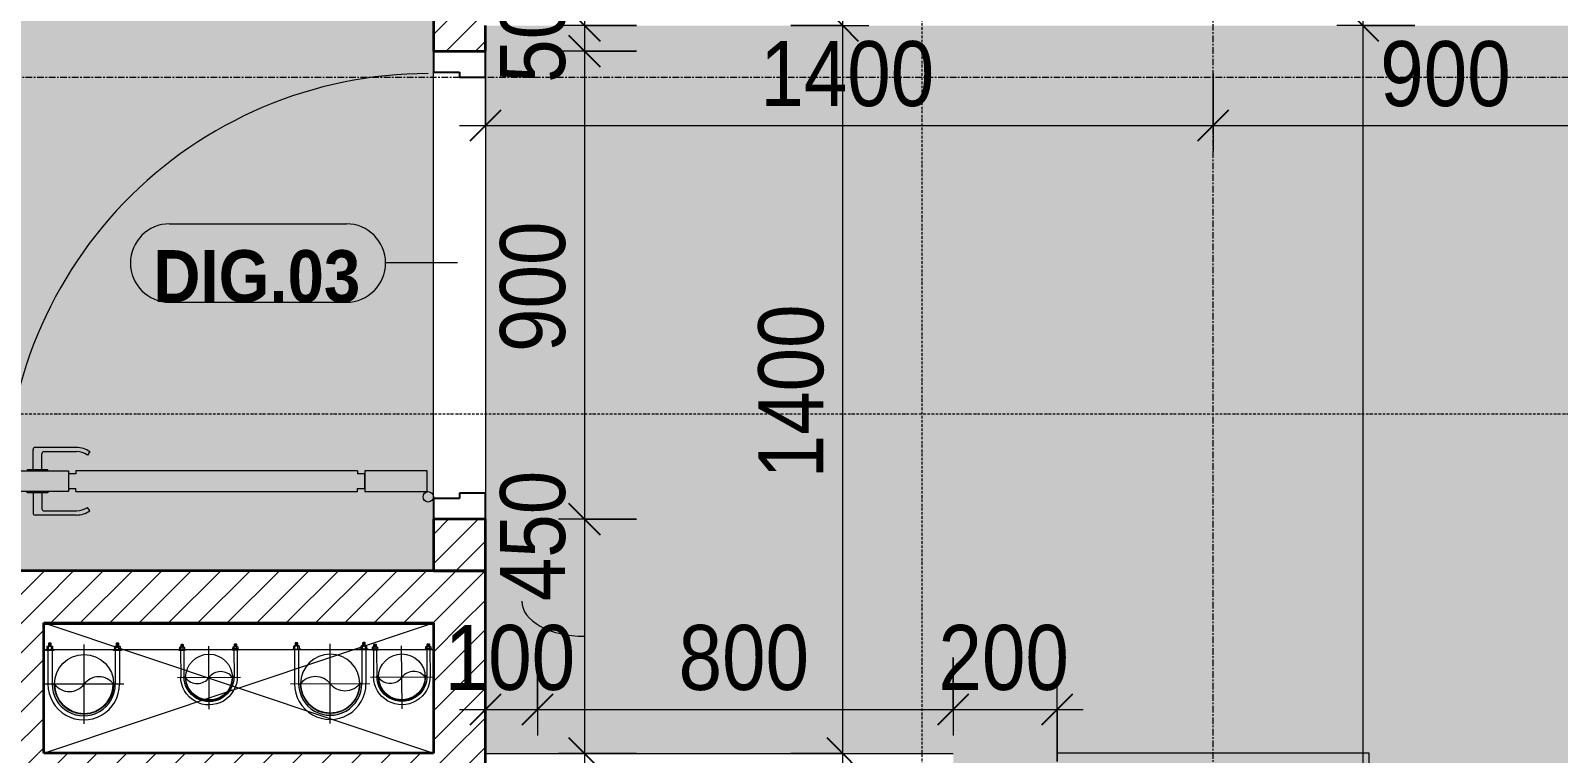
# Model space of a CAD drawing. Header units: millimetres. Extents: x 41758 to 237109, y 3795 to 78637.
# Drawn here: x 46577 to 49517, y 37937 to 39327 of the extents above; entities that cross this region are included whole.
import ezdxf

# ---------------------------------------------------------------- set-up
doc = ezdxf.new("R2010")
doc.units = ezdxf.units.MM
for name, pattern in [('Dash Dot 3_16_', [7.9375, 4.7625, -1.5875, 0, -1.5875]), ('Grid Line', [22.225, 12.7, -3.175, 3.175, -3.175]), ('IMPORT-CENTER _2_', [40.64, 25.4, -5.08, 5.08, -5.08])]:
    doc.linetypes.add(name, pattern=pattern)
for name, color, linetype, lineweight in [('0-1', 7, 'Continuous', 5), ('0-3', 7, 'Continuous', 18), ('A-ANNO-DIMS', 211, 'Continuous', 9), ('A-ANNO-DIMS-50', 211, 'Continuous', 9), ('A-DETL-GENF-1', 7, 'Continuous', 18), ('A-DETL-GENF-4', 9, 'Continuous', 18), ('A-DETL-THIN', 151, 'Continuous', 18), ('A-DOOR', 31, 'Continuous', 18), ('A-DOOR-1', 7, 'Continuous', 18), ('A-DOOR-3', 10, 'Continuous', 25), ('A-DOOR-IDEN', 31, 'Continuous', 9), ('A-FLOR-2', 7, 'Continuous', 18), ('A-WALL-2', 250, 'Continuous', 35), ('A-WALL-3', 7, 'Continuous', 18), ('A-WALL-6', 113, 'Continuous', 35), ('A-WALL-PATT-1', 9, 'Continuous', 18), ('A-WALL-PATT-2', 111, 'Continuous', 18), ('G-ANNO-SYMB-1', 111, 'Dash Dot 3_16_', 18), ('G-IMPT', 8, 'Continuous', 18), ('G-IMPT-3', 8, 'IMPORT-CENTER _2_', 18), ('I-FURN', 30, 'Continuous', 18), ('I-FURN-1', 253, 'Continuous', 18), ('M-EQPM', 50, 'Continuous', 18), ('S-GRID-1', 1, 'Grid Line', 9)]:
    doc.layers.add(name, color=color, linetype=linetype, lineweight=lineweight)
doc.styles.add('Arial_B_1', font='arialbd.ttf', dxfattribs={"width": 0.9, "height": 100})
doc.styles.add('UTM Avo', font='', dxfattribs={"width": 0.9, "height": 125})
doc.styles.get('UTM Avo').set_extended_font_data('UTM Avo')
doc.dimstyles.new('1_Dim_chi_tiet_2_5', dxfattribs={"dimscale": 304.8, "dimtxt": 124.912619, "dimasz": 0.19685, "dimexe": 0.164042, "dimexo": 0.0625, "dimgap": 0.016404, "dimtad": 1, "dimdec": 0, "dimrnd": 5, "dimzin": 0, "dimdsep": 46, "dimtxsty": 'UTM Avo', "dimblk1": 'OBLIQUE', "dimblk2": 'OBLIQUE', "dimsah": 1, "dimcen": 0.09, "dimdle": 0.164042, "dimazin": 0, "dimtfac": 1, "dimtdec": 4, "dimtix": 1, "dimtmove": 0, "dimatfit": 3, "dimfxl": 0.328084, "dimfxlon": 1, "dimtvp": 1, "dimtolj": 1, "dimtzin": 0, "dimarcsym": 2})
doc.dimstyles.new('1_Dim_chi_tiet_2_5_1', dxfattribs={"dimscale": 304.8, "dimtxt": 124.912619, "dimasz": 0.19685, "dimexe": 0.164042, "dimexo": 0.0625, "dimgap": 0.016404, "dimtad": 1, "dimdec": 0, "dimrnd": 5, "dimzin": 0, "dimdsep": 46, "dimtxsty": 'UTM Avo', "dimblk1": 'OBLIQUE', "dimblk2": 'OBLIQUE', "dimsah": 1, "dimcen": 0.09, "dimdle": 0.164042, "dimazin": 0, "dimtfac": 1, "dimtdec": 4, "dimtix": 1, "dimtmove": 1, "dimatfit": 3, "dimfxl": 0.328084, "dimfxlon": 1, "dimtvp": 1, "dimtolj": 1, "dimtzin": 0, "dimarcsym": 2})
pattern_1 = [(45, (0, 0), (-28.284271, 28.284271), [])]

# ---------------------------------------------------------------- blocks, each defined once
blk = doc.blocks.new('DOOR_CW_01 CANH MO-PANEL KINH - DIW_01-900x2200-CỬA GỖ VÂN LAMINATE-553393-TKCS_CĂN HỘ LOẠI 6 - MẶT BẰNG')
at = {"layer": 'A-DETL-GENF-1'}
for p, q in [((-397, 872), (-357, 872)), ((-397, 752), (-397, 872)), ((-357, 872), (-357, 752)), ((-399, 831.8), (-397, 831.8)), ((-399, 792.2), (-399, 831.8)), ((-397, 792.2), (-397, 831.8)), ((-357, 792.2), (-357, 831.8)), ((-355, 831.8), (-357, 831.8)), ((-355, 792.2), (-355, 831.8)), ((-442, 737), (-442, 816.5)), ((-399, 820.5), (-438, 820.5)), ((-434, 799.5), (-434, 737)), ((-399, 803.5), (-430, 803.5)), ((-355, 820.5), (-316, 820.5)), ((-355, 803.5), (-324, 803.5)), ((-320, 799.5), (-320, 737)), ((-312, 737), (-312, 816.5)), ((-397, 792.2), (-399, 792.2)), ((-357, 792.2), (-355, 792.2)), ((-357, 752), (-397, 752)), ((-397, 738), (-391, 738)), ((-397, 738), (-397, 196)), ((-363, 752), (-391, 752)), ((-391, 752), (-391, 738)), ((-363, 738), (-363, 752)), ((-357, 738), (-363, 738)), ((-357, 196), (-357, 738)), ((-433.9, 711.2), (-427.3, 715.8)), ((-320.1, 711.2), (-326.7, 715.8)), ((-397, 196), (-391, 196)), ((-357, 182), (-397, 182)), ((-397, 182), (-397, 62)), ((-391, 196), (-391, 182)), ((-391, 182), (-363, 182)), ((-357, 196), (-363, 196)), ((-363, 182), (-363, 196)), ((-357, 62), (-357, 182)), ((-397, 62), (-357, 62))]:
    blk.add_line(p, q, dxfattribs=at)
blk.add_circle((-407, 60), 10, dxfattribs=at)
for centre, radius, start, end in [((-407, 60), 814, 360, 92), ((-438, 816.5), 4, 90, 180), ((-430, 799.5), 4, 90, 180), ((-324, 799.5), 4, 360, 90), ((-316, 816.5), 4, 0, 90), ((-397, 737), 45, 180, 215), ((-397, 737), 37, 180, 215), ((-357, 737), 37, 325, 0), ((-357, 737), 45, 325, 0)]:
    blk.add_arc(centre, radius, start, end, dxfattribs=at)
at = {"layer": 'A-DOOR-1'}
blk.add_line((-407, 50), (-382, 50), dxfattribs=at)
at = {"layer": 'A-DOOR-3'}
for p, q in [((-410, 50), (-450, 50)), ((-450, 50), (-450, -50)), ((-410, 0), (-410, 50)), ((450, 50), (410, 50)), ((410, 50), (410, 0)), ((450, -50), (450, 50)), ((-400, 0), (-410, 0)), ((-400, -50), (-400, 0)), ((410, 0), (400, 0)), ((400, 0), (400, -50)), ((-450, -50), (-400, -50)), ((400, -50), (450, -50))]:
    blk.add_line(p, q, dxfattribs=at)
blk = doc.blocks.new('HE BEP B_ - HE BEP B_-437036-TKCS_CĂN HỘ LOẠI 6 - MẶT BẰNG')
at = {"layer": 'I-FURN'}
for p, q in [((599.3, -89.3), (1380.9, -89.3)), ((569.3, -491.3), (569.3, -119.3)), ((656.9, -126.5), (689.4, -126.5)), ((656.9, -130.4), (656.9, -126.5)), ((689.4, -130.4), (656.9, -130.4)), ((689.4, -126.5), (689.4, -130.4)), ((1290.8, -126.5), (1290.8, -130.4)), ((1323.3, -126.5), (1290.8, -126.5)), ((1290.8, -130.4), (1323.3, -130.4)), ((1323.3, -130.4), (1323.3, -126.5)), ((1410.9, -491.3), (1410.9, -119.3)), ((677.1, -192.1), (672.7, -196.4)), ((672.7, -196.4), (701.8, -225.6)), ((706.2, -221.2), (677.1, -192.1)), ((894.6, -194.8), (865.5, -223.9)), ((869.9, -228.3), (899, -199.2)), ((899, -199.2), (894.6, -194.8)), ((1081.2, -199.2), (1085.6, -194.8)), ((1110.3, -228.3), (1081.2, -199.2)), ((1085.6, -194.8), (1114.7, -223.9)), ((1274, -221.2), (1303.2, -192.1)), ((1307.6, -196.4), (1278.4, -225.6)), ((1303.2, -192.1), (1307.6, -196.4)), ((701.8, -225.6), (706.2, -221.2)), ((865.5, -223.9), (869.9, -228.3)), ((1114.7, -223.9), (1110.3, -228.3)), ((1278.4, -225.6), (1274, -221.2)), ((675.4, -414), (704.6, -384.9)), ((709, -389.3), (679.8, -418.4)), ((704.6, -384.9), (709, -389.3)), ((868.3, -392), (872.7, -387.6)), ((897.4, -421.2), (868.3, -392)), ((872.7, -387.6), (901.8, -416.8)), ((1107.6, -387.6), (1078.5, -416.8)), ((1082.9, -421.2), (1112, -392)), ((1112, -392), (1107.6, -387.6)), ((1275.7, -384.9), (1271.3, -389.3)), ((1271.3, -389.3), (1300.4, -418.4)), ((1304.8, -414), (1275.7, -384.9)), ((679.8, -418.4), (675.4, -414)), ((901.8, -416.8), (897.4, -421.2)), ((1078.5, -416.8), (1082.9, -421.2)), ((1300.4, -418.4), (1304.8, -414)), ((599.3, -521.3), (1380.9, -521.3))]:
    blk.add_line(p, q, dxfattribs=at)
for centre, radius in [((787.2, -306.6), 142.6), ((787.2, -306.6), 131.3), ((1193, -306.6), 142.6), ((1193, -306.6), 131.3), ((787.2, -306.6), 87.2), ((1193, -306.6), 87.2), ((787.2, -306.6), 43.6), ((1193, -306.6), 43.6), ((787.2, -306.6), 30.9), ((1193, -306.6), 30.9)]:
    blk.add_circle(centre, radius, dxfattribs=at)
for centre, radius, start, end in [((599.3, -119.3), 30, 90, 180), ((681.9, -126.4), 24.7, 145.204, 163.9419), ((673.1, -128.4), 11.6, 9.7177, 170.2823), ((676.6, -122.6), 18.1, 120.7976, 145.204), ((673.2, -116.9), 11.5, 90, 120.7976), ((673.2, -116.9), 11.5, 59.2024, 90), ((669.8, -122.6), 18.1, 34.796, 59.2024), ((664.4, -126.4), 24.7, 16.0581, 34.796), ((1315.8, -126.4), 24.7, 145.204, 163.9419), ((1310.5, -122.6), 18.1, 120.7976, 145.204), ((1307.2, -128.4), 11.6, 9.7177, 170.2823), ((1307.1, -116.9), 11.5, 90, 120.7976), ((1307.1, -116.9), 11.5, 59.2024, 90), ((1303.7, -122.6), 18.1, 34.796, 59.2024), ((1298.3, -126.4), 24.7, 16.0581, 34.796), ((1380.9, -119.3), 30, 360, 90), ((690.4, -128.8), 33.5, 163.9419, 180), ((690.4, -128.8), 33.5, 180, 196.0581), ((681.9, -131.3), 24.7, 196.0581, 214.796), ((673.1, -128.4), 11.6, 189.9102, 350.0898), ((676.6, -135), 18.1, 214.796, 239.2024), ((669.8, -135), 18.1, 300.7976, 325.204), ((664.4, -131.3), 24.7, 325.204, 343.9419), ((655.9, -128.8), 33.5, 0, 16.0581), ((655.9, -128.8), 33.5, 343.9419, 0), ((1324.3, -128.8), 33.5, 163.9419, 180), ((1324.3, -128.8), 33.5, 180, 196.0581), ((1315.8, -131.3), 24.7, 196.0581, 214.796), ((1310.5, -135), 18.1, 214.796, 239.2024), ((1307.2, -128.4), 11.6, 189.9102, 350.0898), ((1303.7, -135), 18.1, 300.7976, 325.204), ((1298.3, -131.3), 24.7, 325.204, 343.9419), ((1289.8, -128.8), 33.5, 0, 16.0581), ((1289.8, -128.8), 33.5, 343.9419, 0), ((673.2, -140.7), 11.5, 239.2024, 270), ((673.2, -140.7), 11.5, 270, 300.7976), ((1307.1, -140.7), 11.5, 239.2024, 270), ((1307.1, -140.7), 11.5, 270, 300.7976), ((599.3, -491.3), 30, 180, 270), ((1380.9, -491.3), 30, 270, 360)]:
    blk.add_arc(centre, radius, start, end, dxfattribs=at)
at = {"layer": 'I-FURN-1'}
for p, q in [((0, 1600), (-600, 1600)), ((0, 1600), (-600, 1600)), ((0, 0), (0, 1600)), ((0, 0), (0, 1600)), ((-495.6, 337.9), (-495.6, 1182.5)), ((-478.1, 1200), (-121.9, 1200)), ((-104.4, 1182.5), (-104.4, 337.9)), ((-184.4, 1173.3), (-371.1, 1173.3)), ((-424.5, 1120), (-424.5, 934.5)), ((-131.1, 934.5), (-131.1, 1120)), ((-444.4, 1042.1), (-323.5, 1093.7)), ((-323.5, 1093.7), (-314.6, 1078.3)), ((-314.6, 1078.3), (-419.7, 999.4)), ((-453.5, 1016.6), (-446.4, 1004.2)), ((-371.1, 881.2), (-184.4, 881.2)), ((-183.5, 827.2), (-388, 827.2)), ((-382.2, 347.1), (-382.2, 827.2)), ((-354.2, 347.1), (-354.2, 827.2)), ((-326.2, 347.1), (-326.2, 827.2)), ((-298.2, 347.1), (-298.2, 827.2)), ((-270.2, 347.1), (-270.2, 827.2)), ((-242.2, 347.1), (-242.2, 827.2)), ((-214.2, 347.1), (-214.2, 827.2)), ((-186.2, 347.1), (-186.2, 827.2)), ((-410.2, 351.9), (-410.2, 822.3)), ((-158.2, 353.5), (-158.2, 820.8)), ((-441.3, 773.8), (-441.3, 400.4)), ((-130.2, 400.4), (-130.2, 773.8)), ((-388, 347.1), (-183.5, 347.1)), ((-121.9, 320.4), (-478.1, 320.4)), ((2000, 0), (0, 0)), ((0, 0), (2000, 0)), ((2000, -600), (2000, 0)), ((2000, 0), (2000, -600))]:
    blk.add_line(p, q, dxfattribs=at)
for centre, radius in [((-451.1, 1068.2), 17.8), ((-317.8, 1028.4), 22.2), ((-451.1, 961.5), 17.8)]:
    blk.add_circle(centre, radius, dxfattribs=at)
for centre, radius, start, end in [((-478.1, 1182.5), 17.5, 90, 180), ((-121.9, 1182.5), 17.5, 0, 90), ((-371.1, 1120), 53.3, 90, 180), ((-184.4, 1120), 53.3, 360, 90), ((-438.1, 1025.5), 17.8, 110.5379, 209.9521), ((-431, 1013.1), 17.8, 209.9521, 309.4618), ((-371.1, 934.5), 53.3, 180, 270), ((-184.4, 934.5), 53.3, 270, 360), ((-388, 773.8), 53.3, 90, 180), ((-183.5, 773.8), 53.3, 360, 90), ((-388, 400.4), 53.3, 180, 270), ((-183.5, 400.4), 53.3, 270, 360), ((-478.1, 337.9), 17.5, 180, 270), ((-121.9, 337.9), 17.5, 270, 0)]:
    blk.add_arc(centre, radius, start, end, dxfattribs=at)
blk = doc.blocks.new('NCV_TKTC_TANG 2_rvt-1-TKCS_CĂN HỘ LOẠI 6 - MẶT BẰNG')
at = {"layer": 'A-WALL-PATT-1'}
h = blk.add_hatch(dxfattribs=at)
h.set_pattern_fill('FP_1', color=256, style=0, pattern_type=2)
h.set_pattern_definition(pattern_1)
h.paths.add_polyline_path([(47352.6, 38287.8), (47452.6, 38287.8), (47452.6, 38387.4), (47352.6, 38387.4)])
h.paths.add_polyline_path([(47352.6, 39287.4), (47452.6, 39287.4), (47452.4, 40036.9), (47352.6, 40036.9)])
h.paths.add_polyline_path([(47452.6, 40236.9), (47452.4, 43336.9), (47352.6, 43336.9), (47352.6, 40236.9), (47452.4, 40236.9)])
at = {"layer": 'A-FLOR-2'}
for p, q in [((47352.6, 38427.4), (47352.6, 39247.4)), ((47452.6, 39237.4), (47452.6, 38437.4))]:
    blk.add_line(p, q, dxfattribs=at)
at = {"layer": 'A-WALL-2'}
for p, q in [((47352.6, 40036.9), (47352.6, 39287.4)), ((47452.6, 39287.4), (47452.6, 39336.9)), ((47352.6, 39287.4), (47452.6, 39287.4)), ((47452.6, 38387.4), (47352.6, 38387.4)), ((47352.6, 38387.4), (47352.6, 38287.8)), ((47452.6, 38287.8), (47452.6, 38387.4)), ((47352.6, 38287.8), (47452.6, 38287.8))]:
    blk.add_line(p, q, dxfattribs=at)
at = {"layer": 'A-WALL-3'}
for p, q in [((47352.6, 38427.4), (47352.6, 39247.4)), ((47452.6, 39237.4), (47452.6, 38437.4))]:
    blk.add_line(p, q, dxfattribs=at)
at = {"layer": 'A-DOOR', "rotation": 89.99999999999991}
blk.add_blockref('DOOR_CW_01 CANH MO-PANEL KINH - DIW_01-900x2200-CỬA GỖ VÂN LAMINATE-553393-TKCS_CĂN HỘ LOẠI 6 - MẶT BẰNG', (47402.6, 38837.4), dxfattribs=at)
at = {"layer": 'I-FURN'}
blk.add_blockref('HE BEP B_ - HE BEP B_-437036-TKCS_CĂN HỘ LOẠI 6 - MẶT BẰNG', (49152.6, 36337.4), dxfattribs=at)
blk = doc.blocks.new('TKTC_XREF_251221_MB TANG 2-7 - TKTC_XREF_260130_MB TANG 2-5_dwg_$cc-4746802-TKCS_CĂN HỘ LOẠI 6 - MẶT BẰNG')
at = {"layer": 'G-IMPT-3'}
for p, q in [((0, -0.673), (0, 0.673)), ((-0.673, 0), (0.673, 0))]:
    blk.add_line(p, q, dxfattribs=at)
at = {"layer": 'M-EQPM'}
blk.add_circle((0, 0), 0.5, dxfattribs=at)
for centre, radius, start, end in [((0, 0), 0.5, 90, 270), ((0.188, 0.25), 0.313, 126.8699, 233.1301), ((-0.188, -0.25), 0.313, 306.8699, 53.1301)]:
    blk.add_arc(centre, radius, start, end, dxfattribs=at)
blk = doc.blocks.new('TKTC_XREF_251221_MB TANG 2-7 - TKTC_XREF_260130_MB TANG 2-5_dwg_CUM U_DN100-4746799-TKCS_CĂN HỘ LOẠI 6 - MẶT BẰNG')
at = {"layer": 'G-IMPT'}
blk.add_hatch(color=256, dxfattribs=at).paths.add_polyline_path([(61, 0), (58.9, -15.8), (52.8, -30.5), (43.1, -43.1), (30.5, -52.8), (15.8, -58.9), (0, -61), (0, -57), (15.8, -54.6), (30.5, -47.9), (40.3, -40.3), (49.4, -28.5), (55.3, -13.2), (57, 0), (54.6, 15.8), (47.9, 30.5), (40.3, 40.3), (28.5, 49.4), (14.8, 55.1), (0, 57), (0, 61), (15.8, 58.9), (30.5, 52.8), (43.1, 43.1), (53.6, 28.5), (59.1, 14.8), (61, 0)])
for p, q in [((-79.1, 66.6), (-79.1, 63.4)), ((-76.6, 66.6), (-76.6, 63.4)), ((-74.6, 66.6), (-74.6, 63.4)), ((-72.7, 69.3), (-72.7, 60.7)), ((-66.9, 67.9), (-71.7, 67.9)), ((-66.9, 62.1), (-71.7, 62.1)), ((-65, 69), (0, 69)), ((-79.1, -63.4), (-79.1, -66.6)), ((-76.6, -63.4), (-76.6, -66.6)), ((-74.6, -63.4), (-74.6, -66.6)), ((-72.7, -60.7), (-72.7, -69.3)), ((-66.9, -62.1), (-71.7, -62.1)), ((-66.9, -67.9), (-71.7, -67.9)), ((-65, -69), (0, -69))]:
    blk.add_line(p, q, dxfattribs=at)
at = {"layer": 'G-IMPT', "flags": 128}
for points in [[(-72.7, 67.6), (-78.1, 67.6), (-78.1, 62.4), (-72.7, 62.4)], [(-71.7, 59.2), (-66.9, 59.2), (-66.9, 70.8), (-71.7, 70.8)], [(-66.9, 70.8), (-66.9, 72.7), (-65, 72.7), (-65, 57.3), (-66.9, 57.3), (-66.9, 59.2)], [(-65, 61), (0, 61), (0, 57)], [(-72.7, -62.4), (-78.1, -62.4), (-78.1, -67.6), (-72.7, -67.6)], [(-71.7, -70.8), (-66.9, -70.8), (-66.9, -59.2), (-71.7, -59.2)], [(-66.9, -59.2), (-66.9, -57.3), (-65, -57.3), (-65, -72.7), (-66.9, -72.7), (-66.9, -70.8)], [(-65, -61), (0, -61), (0, -57)]]:
    blk.add_lwpolyline(points, dxfattribs=at)
at = {"layer": 'G-IMPT'}
for centre, radius, start, end in [((-78.1, 66.6), 0.96, 90, 180), ((-78.1, 63.4), 0.96, 180, 270), ((-71.1, 69.3), 1.56, 112.6199, 247.3801), ((-67.9, 65), 4.8, 143.1301, 216.8699), ((-71.1, 60.7), 1.56, 112.6199, 247.3801), ((0, 0), 69, 270, 90), ((0, 0), 61, 270, 90), ((0, 0), 57, 270, 90), ((-78.1, -63.4), 0.96, 90, 180), ((-78.1, -66.6), 0.96, 180, 270), ((-71.1, -60.7), 1.56, 112.6199, 247.3801), ((-67.9, -65), 4.8, 143.1301, 216.8699), ((-71.1, -69.3), 1.56, 112.6199, 247.3801)]:
    blk.add_arc(centre, radius, start, end, dxfattribs=at)
blk = doc.blocks.new('TKTC_XREF_251221_MB TANG 2-7 - TKTC_XREF_260130_MB TANG 2-5_dwg_$cc-4746807-TKCS_CĂN HỘ LOẠI 6 - MẶT BẰNG')
at = {"layer": 'G-IMPT-3'}
for p, q in [((0, -0.673), (0, 0.673)), ((-0.673, 0), (0.673, 0))]:
    blk.add_line(p, q, dxfattribs=at)
at = {"layer": 'M-EQPM'}
blk.add_circle((0, 0), 0.5, dxfattribs=at)
for centre, radius, start, end in [((0, 0), 0.5, 90, 270), ((0.188, 0.25), 0.313, 126.8699, 233.1301), ((-0.188, -0.25), 0.313, 306.8699, 53.1301)]:
    blk.add_arc(centre, radius, start, end, dxfattribs=at)
blk = doc.blocks.new('TKTC_XREF_251221_MB TANG 2-7 - TKTC_XREF_260130_MB TANG 2-5_dwg_CUM U_DN100-4746796-TKCS_CĂN HỘ LOẠI 6 - MẶT BẰNG')
at = {"layer": 'G-IMPT'}
blk.add_hatch(color=256, dxfattribs=at).paths.add_polyline_path([(61, 0), (58.9, 15.8), (52.8, 30.5), (43.1, 43.1), (30.5, 52.8), (15.8, 58.9), (0, 61), (0, 57), (15.8, 54.6), (28.5, 49.4), (40.3, 40.3), (49.4, 28.5), (55.1, 14.6), (56.9, -0.8), (54.6, -15.8), (49.4, -28.5), (40.3, -40.3), (28.5, -49.4), (14.8, -55.1), (0, -57), (0, -61), (15.8, -58.9), (30.5, -52.8), (43.1, -43.1), (53.7, -28.5), (59.1, -14.8), (61, 0)])
for p, q in [((-79.1, 66.6), (-79.1, 63.4)), ((-76.6, 66.6), (-76.6, 63.4)), ((-74.6, 66.6), (-74.6, 63.4)), ((-72.7, 69.3), (-72.7, 60.7)), ((-66.9, 67.9), (-71.7, 67.9)), ((-66.9, 62.1), (-71.7, 62.1)), ((-65, 69), (0, 69)), ((-79.1, -63.4), (-79.1, -66.6)), ((-76.6, -63.4), (-76.6, -66.6)), ((-74.6, -63.4), (-74.6, -66.6)), ((-72.7, -60.7), (-72.7, -69.3)), ((-66.9, -62.1), (-71.7, -62.1)), ((-66.9, -67.9), (-71.7, -67.9)), ((-65, -69), (0, -69))]:
    blk.add_line(p, q, dxfattribs=at)
at = {"layer": 'G-IMPT', "flags": 128}
for points in [[(-72.7, 67.6), (-78.1, 67.6), (-78.1, 62.4), (-72.7, 62.4)], [(-71.7, 59.2), (-66.9, 59.2), (-66.9, 70.8), (-71.7, 70.8)], [(-66.9, 70.8), (-66.9, 72.7), (-65, 72.7), (-65, 57.3), (-66.9, 57.3), (-66.9, 59.2)], [(-65, 61), (0, 61), (0, 57)], [(-66.9, -59.2), (-66.9, -57.3), (-65, -57.3), (-65, -72.7), (-66.9, -72.7), (-66.9, -70.8)], [(-65, -61), (0, -61), (0, -57)], [(-72.7, -62.4), (-78.1, -62.4), (-78.1, -67.6), (-72.7, -67.6)], [(-71.7, -70.8), (-66.9, -70.8), (-66.9, -59.2), (-71.7, -59.2)]]:
    blk.add_lwpolyline(points, dxfattribs=at)
at = {"layer": 'G-IMPT'}
for centre, radius, start, end in [((-78.1, 66.6), 0.96, 90, 180), ((-78.1, 63.4), 0.96, 180, 270), ((-71.1, 69.3), 1.56, 112.6199, 247.3801), ((-67.9, 65), 4.8, 143.1301, 216.8699), ((-71.1, 60.7), 1.56, 112.6199, 247.3801), ((0, 0), 69, 270, 90), ((0, 0), 61, 270, 90), ((0, 0), 57, 270, 90), ((-78.1, -63.4), 0.96, 90, 180), ((-78.1, -66.6), 0.96, 180, 270), ((-71.1, -60.7), 1.56, 112.6199, 247.3801), ((-67.9, -65), 4.8, 143.1301, 216.8699), ((-71.1, -69.3), 1.56, 112.6199, 247.3801)]:
    blk.add_arc(centre, radius, start, end, dxfattribs=at)
blk = doc.blocks.new('TKTC_XREF_251221_MB TANG 2-7 - TKTC_XREF_260130_MB TANG 2-5_dwg_$cc-4746806-TKCS_CĂN HỘ LOẠI 6 - MẶT BẰNG')
at = {"layer": 'G-IMPT-3'}
for p, q in [((0, -0.673), (0, 0.673)), ((-0.673, 0), (0.673, 0))]:
    blk.add_line(p, q, dxfattribs=at)
at = {"layer": 'M-EQPM'}
blk.add_circle((0, 0), 0.5, dxfattribs=at)
for centre, radius, start, end in [((0, 0), 0.5, 90, 270), ((0.188, 0.25), 0.313, 126.8699, 233.1301), ((-0.188, -0.25), 0.313, 306.8699, 53.1301)]:
    blk.add_arc(centre, radius, start, end, dxfattribs=at)
blk = doc.blocks.new('TKTC_XREF_251221_MB TANG 2-7 - TKTC_XREF_260130_MB TANG 2-5_dwg_$cc-4746801-TKCS_CĂN HỘ LOẠI 6 - MẶT BẰNG')
at = {"layer": 'G-IMPT-3'}
for p, q in [((0, -0.673), (0, 0.673)), ((-0.673, 0), (0.673, 0))]:
    blk.add_line(p, q, dxfattribs=at)
at = {"layer": 'M-EQPM'}
blk.add_circle((0, 0), 0.5, dxfattribs=at)
for centre, radius, start, end in [((0, 0), 0.5, 90, 270), ((0.188, 0.25), 0.313, 126.8699, 233.1301), ((-0.188, -0.25), 0.313, 306.8699, 53.1301)]:
    blk.add_arc(centre, radius, start, end, dxfattribs=at)
blk = doc.blocks.new('TKTC_XREF_251221_MB TANG 2-7 - TKTC_XREF_251221_MB TANG 2-7-2039446-TKCS_CĂN HỘ LOẠI 6 - MẶT BẰNG')
at = {"layer": 'M-EQPM'}
for p, q in [((12950.6, 20899.2), (12950.9, 20948.4)), ((12950.9, 20948.4), (13700, 20948.4)), ((13700, 20899.2), (12950.6, 20899.2))]:
    blk.add_line(p, q, dxfattribs=at)
for name, p, xscale, yscale, zscale, rotation in [('TKTC_XREF_251221_MB TANG 2-7 - TKTC_XREF_260130_MB TANG 2-5_dwg_$cc-4746807-TKCS_CĂN HỘ LOẠI 6 - MẶT BẰNG', (13027.8, 20833.3), 113.7150000000092, 113.7150000000092, 113.7150000000092, 90.04476088158539), ('TKTC_XREF_251221_MB TANG 2-7 - TKTC_XREF_260130_MB TANG 2-5_dwg_CUM U_DN100-4746796-TKCS_CĂN HỘ LOẠI 6 - MẶT BẰNG', (13027, 20833.3), 0.9975000000000005, 0.9975000000000005, 0.9975000000000005, 270.0467435561337), ('TKTC_XREF_251221_MB TANG 2-7 - TKTC_XREF_260130_MB TANG 2-5_dwg_$cc-4746802-TKCS_CĂN HỘ LOẠI 6 - MẶT BẰNG', (13268.1, 20845.9), 90.00000000005132, 90.00000000005132, 90.00000000005132, 90.41977899777609), ('TKTC_XREF_251221_MB TANG 2-7 - TKTC_XREF_260130_MB TANG 2-5_dwg_CUM U_DN100-4746796-TKCS_CĂN HỘ LOẠI 6 - MẶT BẰNG', (13501.3, 20834.2), 0.9974999999999966, 0.9974999999999966, 0.9974999999999966, 270.0467435564909), ('TKTC_XREF_251221_MB TANG 2-7 - TKTC_XREF_260130_MB TANG 2-5_dwg_$cc-4746801-TKCS_CĂN HỘ LOẠI 6 - MẶT BẰNG', (13639.2, 20846.3), 90.00000000005132, 90.00000000005132, 90.00000000005132, 90.41977899777609)]:
    blk.add_blockref(name, p, dxfattribs=dict(xscale=xscale, yscale=yscale, zscale=zscale, rotation=rotation))
at = {"extrusion": (0, 0, -1)}
for name, p, xscale, yscale, zscale, rotation in [('TKTC_XREF_251221_MB TANG 2-7 - TKTC_XREF_260130_MB TANG 2-5_dwg_CUM U_DN100-4746799-TKCS_CĂN HỘ LOẠI 6 - MẶT BẰNG', (-13268.1, 20847.8), 0.7894736842105256, 0.7894736842105256, -0.7894736842105254, 269.580221000629), ('TKTC_XREF_251221_MB TANG 2-7 - TKTC_XREF_260130_MB TANG 2-5_dwg_$cc-4746806-TKCS_CĂN HỘ LOẠI 6 - MẶT BẰNG', (-13501.3, 20834.2), 113.7150000000092, 113.7150000000092, -113.7150000000092, 89.95325644590794), ('TKTC_XREF_251221_MB TANG 2-7 - TKTC_XREF_260130_MB TANG 2-5_dwg_CUM U_DN100-4746799-TKCS_CĂN HỘ LOẠI 6 - MẶT BẰNG', (-13639.2, 20848.2), 0.7894736842105256, 0.7894736842105256, -0.7894736842105254, 269.580221000629)]:
    blk.add_blockref(name, p, dxfattribs=dict(at, xscale=xscale, yscale=yscale, zscale=zscale, rotation=rotation))
blk = doc.blocks.new('DIMBLOCK26-TKCS_CĂN HỘ LOẠI 6 - MẶT BẰNG')
at = {"layer": 'A-ANNO-DIMS-50', "lineweight": 25}
for p, q in [((48140, 39336.9), (48110, 39366.9)), ((48140, 39336.9), (48170, 39306.9)), ((48140, 37936.9), (48110, 37966.9)), ((48140, 37936.9), (48170, 37906.9))]:
    blk.add_line(p, q, dxfattribs=at)
at = {"layer": 'A-ANNO-DIMS-50'}
for p, q in [((48140, 37886.9), (48140, 39386.9)), ((48040, 39336.9), (48190, 39336.9)), ((48140, 39336.9), (48040, 39336.9)), ((48040, 37936.9), (48190, 37936.9)), ((48140, 37936.9), (48040, 37936.9))]:
    blk.add_line(p, q, dxfattribs=at)
at = {"layer": 'A-ANNO-DIMS-50', "color": 0, "insert": (47977.6, 38465.8), "char_height": 125, "width": 410.824, "attachment_point": 1, "rotation": 90, "line_spacing_factor": 1.110334, "style": 'UTM Avo'}
blk.add_mtext('1400', dxfattribs=at)
blk = doc.blocks.new('_Oblique')
at = {"color": 0, "linetype": 'ByBlock', "lineweight": -2}
blk.add_line((-0.5, -0.5), (0.5, 0.5), dxfattribs=at)
blk = doc.blocks.new('DIMBLOCK34-TKCS_CĂN HỘ LOẠI 6 - MẶT BẰNG')
at = {"layer": 'A-ANNO-DIMS-50', "lineweight": 25}
for p, q in [((49140.6, 39336.9), (49110.6, 39366.9)), ((49140.6, 39336.9), (49170.6, 39306.9)), ((49140.6, 35736.9), (49110.6, 35766.9)), ((49140.6, 35736.9), (49170.6, 35706.9))]:
    blk.add_line(p, q, dxfattribs=at)
at = {"layer": 'A-ANNO-DIMS-50'}
for p, q in [((49140.6, 39386.9), (49140.6, 35686.9)), ((49240.6, 39336.9), (49090.6, 39336.9)), ((49140.6, 39336.9), (49240.6, 39336.9)), ((49240.6, 35736.9), (49090.6, 35736.9)), ((49140.6, 35736.9), (49240.6, 35736.9))]:
    blk.add_line(p, q, dxfattribs=at)
at = {"layer": 'A-ANNO-DIMS-50', "color": 0, "insert": (48978.2, 37365.8), "char_height": 125, "width": 410.824, "attachment_point": 1, "rotation": 90, "line_spacing_factor": 1.110334, "style": 'UTM Avo'}
blk.add_mtext('3600', dxfattribs=at)
blk = doc.blocks.new('DIMBLOCK48-TKCS_CĂN HỘ LOẠI 6 - MẶT BẰNG')
at = {"layer": 'A-ANNO-DIMS-50'}
for p, q in [((47452.6, 39244.5), (47452.6, 39094.5)), ((47452.6, 39144.5), (47452.6, 39244.5)), ((48852.6, 39244.5), (48852.6, 39094.5)), ((48852.6, 39144.5), (48852.6, 39244.5)), ((47402.6, 39144.5), (48852.6, 39144.5))]:
    blk.add_line(p, q, dxfattribs=at)
at = {"layer": 'A-ANNO-DIMS-50', "lineweight": 25}
for p, q in [((47452.6, 39144.5), (47482.6, 39174.5)), ((48852.6, 39144.5), (48882.6, 39174.5)), ((47452.6, 39144.5), (47422.6, 39114.5)), ((48852.6, 39144.5), (48822.6, 39114.5))]:
    blk.add_line(p, q, dxfattribs=at)
at = {"layer": 'A-ANNO-DIMS-50', "color": 0, "insert": (47981.4, 39306.9), "char_height": 125, "width": 410.824, "attachment_point": 1, "line_spacing_factor": 1.110334, "style": 'UTM Avo'}
blk.add_mtext('1400', dxfattribs=at)
blk = doc.blocks.new('DIMBLOCK49-TKCS_CĂN HỘ LOẠI 6 - MẶT BẰNG')
at = {"layer": 'A-ANNO-DIMS-50'}
for p, q in [((48852.6, 39244.5), (48852.6, 39094.5)), ((48852.6, 39144.5), (48852.6, 39244.5)), ((49752.6, 39244.5), (49752.6, 39094.5)), ((49752.6, 39144.5), (49752.6, 39244.5)), ((48852.6, 39144.5), (49752.6, 39144.5))]:
    blk.add_line(p, q, dxfattribs=at)
at = {"layer": 'A-ANNO-DIMS-50', "lineweight": 25}
for p, q in [((48852.6, 39144.5), (48882.6, 39174.5)), ((49752.6, 39144.5), (49782.6, 39174.5)), ((48852.6, 39144.5), (48822.6, 39114.5)), ((49752.6, 39144.5), (49722.6, 39114.5))]:
    blk.add_line(p, q, dxfattribs=at)
at = {"layer": 'A-ANNO-DIMS-50', "color": 0, "insert": (49174.2, 39306.9), "char_height": 125, "width": 308.118, "attachment_point": 1, "line_spacing_factor": 1.110334, "style": 'UTM Avo'}
blk.add_mtext('900', dxfattribs=at)
blk = doc.blocks.new('DIMBLOCK51-TKCS_CĂN HỘ LOẠI 6 - MẶT BẰNG')
at = {"layer": 'A-ANNO-DIMS-50', "lineweight": 25}
for p, q in [((47643.1, 39336.9), (47613.1, 39366.9)), ((47643.1, 39336.9), (47673.1, 39306.9)), ((47643.1, 39287.4), (47613.1, 39317.4)), ((47643.1, 39287.4), (47673.1, 39257.4))]:
    blk.add_line(p, q, dxfattribs=at)
at = {"layer": 'A-ANNO-DIMS-50'}
for p, q in [((47643.1, 39386.9), (47643.1, 39287.4)), ((47743.1, 39336.9), (47593.1, 39336.9)), ((47643.1, 39336.9), (47743.1, 39336.9)), ((47743.1, 39287.4), (47593.1, 39287.4)), ((47643.1, 39287.4), (47743.1, 39287.4))]:
    blk.add_line(p, q, dxfattribs=at)
at = {"layer": 'A-ANNO-DIMS-50', "color": 0, "insert": (47480.7, 39226.6), "char_height": 125, "width": 205.412, "attachment_point": 1, "rotation": 90, "line_spacing_factor": 1.110334, "style": 'UTM Avo'}
blk.add_mtext('50', dxfattribs=at)
blk = doc.blocks.new('DIMBLOCK52-TKCS_CĂN HỘ LOẠI 6 - MẶT BẰNG')
at = {"layer": 'A-ANNO-DIMS-50', "lineweight": 25}
for p, q in [((47643.1, 39287.4), (47613.1, 39317.4)), ((47643.1, 39287.4), (47673.1, 39257.4)), ((47643.1, 38387.4), (47613.1, 38417.4)), ((47643.1, 38387.4), (47673.1, 38357.4))]:
    blk.add_line(p, q, dxfattribs=at)
at = {"layer": 'A-ANNO-DIMS-50'}
for p, q in [((47743.1, 39287.4), (47593.1, 39287.4)), ((47643.1, 39287.4), (47643.1, 38387.4)), ((47643.1, 39287.4), (47743.1, 39287.4)), ((47743.1, 38387.4), (47593.1, 38387.4)), ((47643.1, 38387.4), (47743.1, 38387.4))]:
    blk.add_line(p, q, dxfattribs=at)
at = {"layer": 'A-ANNO-DIMS-50', "color": 0, "insert": (47480.7, 38709), "char_height": 125, "width": 308.118, "attachment_point": 1, "rotation": 90, "line_spacing_factor": 1.110334, "style": 'UTM Avo'}
blk.add_mtext('900', dxfattribs=at)
blk = doc.blocks.new('DIMBLOCK53-TKCS_CĂN HỘ LOẠI 6 - MẶT BẰNG')
at = {"layer": 'A-ANNO-DIMS-50', "lineweight": 25}
for p, q in [((47643.1, 38387.4), (47613.1, 38417.4)), ((47643.1, 38387.4), (47673.1, 38357.4)), ((47643.1, 37936.9), (47613.1, 37966.9)), ((47643.1, 37936.9), (47673.1, 37906.9))]:
    blk.add_line(p, q, dxfattribs=at)
at = {"layer": 'A-ANNO-DIMS-50'}
for p, q in [((47743.1, 38387.4), (47593.1, 38387.4)), ((47643.1, 38387.4), (47643.1, 37886.9)), ((47643.1, 38387.4), (47743.1, 38387.4)), ((47743.1, 37936.9), (47593.1, 37936.9)), ((47643.1, 37936.9), (47743.1, 37936.9))]:
    blk.add_line(p, q, dxfattribs=at)
blk.add_ellipse((47643.1, 38229.6), major_axis=(120.7, 0), ratio=0.558927, start_param=3.141593, end_param=4.712389, dxfattribs=at)
at = {"layer": 'A-ANNO-DIMS-50', "color": 0, "insert": (47480.7, 38229.6), "char_height": 125, "width": 308.118, "attachment_point": 1, "rotation": 90, "line_spacing_factor": 1.110334, "style": 'UTM Avo'}
blk.add_mtext('450', dxfattribs=at)
blk = doc.blocks.new('DIMBLOCK54-TKCS_CĂN HỘ LOẠI 6 - MẶT BẰNG')
at = {"layer": 'A-ANNO-DIMS-50'}
for p, q in [((47452.6, 38121.6), (47452.6, 37971.6)), ((47452.6, 38021.6), (47452.6, 38121.6)), ((47552.6, 38121.6), (47552.6, 37971.6)), ((47552.6, 38021.6), (47552.6, 38121.6)), ((47402.6, 38021.6), (47552.6, 38021.6))]:
    blk.add_line(p, q, dxfattribs=at)
at = {"layer": 'A-ANNO-DIMS-50', "lineweight": 25}
for p, q in [((47452.6, 38021.6), (47482.6, 38051.6)), ((47552.6, 38021.6), (47582.6, 38051.6)), ((47452.6, 38021.6), (47422.6, 37991.6)), ((47552.6, 38021.6), (47522.6, 37991.6))]:
    blk.add_line(p, q, dxfattribs=at)
at = {"layer": 'A-ANNO-DIMS-50', "color": 0, "insert": (47374.2, 38184), "char_height": 125, "width": 308.118, "attachment_point": 1, "line_spacing_factor": 1.110334, "style": 'UTM Avo'}
blk.add_mtext('100', dxfattribs=at)
blk = doc.blocks.new('DIMBLOCK55-TKCS_CĂN HỘ LOẠI 6 - MẶT BẰNG')
at = {"layer": 'A-ANNO-DIMS-50'}
for p, q in [((47552.6, 38121.6), (47552.6, 37971.6)), ((47552.6, 38021.6), (47552.6, 38121.6)), ((48352.6, 38121.6), (48352.6, 37971.6)), ((48352.6, 38021.6), (48352.6, 38121.6)), ((47552.6, 38021.6), (48352.6, 38021.6))]:
    blk.add_line(p, q, dxfattribs=at)
at = {"layer": 'A-ANNO-DIMS-50', "lineweight": 25}
for p, q in [((47552.6, 38021.6), (47582.6, 38051.6)), ((48352.6, 38021.6), (48382.6, 38051.6)), ((47552.6, 38021.6), (47522.6, 37991.6)), ((48352.6, 38021.6), (48322.6, 37991.6))]:
    blk.add_line(p, q, dxfattribs=at)
at = {"layer": 'A-ANNO-DIMS-50', "color": 0, "insert": (47824.2, 38184), "char_height": 125, "width": 308.118, "attachment_point": 1, "line_spacing_factor": 1.110334, "style": 'UTM Avo'}
blk.add_mtext('800', dxfattribs=at)
blk = doc.blocks.new('DIMBLOCK56-TKCS_CĂN HỘ LOẠI 6 - MẶT BẰNG')
at = {"layer": 'A-ANNO-DIMS-50'}
for p, q in [((48352.6, 38121.6), (48352.6, 37971.6)), ((48352.6, 38021.6), (48352.6, 38121.6)), ((48552.6, 37921.6), (48552.6, 38071.6)), ((48352.6, 38021.6), (48602.6, 38021.6)), ((48552.6, 38021.6), (48552.6, 37921.6))]:
    blk.add_line(p, q, dxfattribs=at)
at = {"layer": 'A-ANNO-DIMS-50', "lineweight": 25}
for p, q in [((48352.6, 38021.6), (48382.6, 38051.6)), ((48552.6, 38021.6), (48582.6, 38051.6)), ((48352.6, 38021.6), (48322.6, 37991.6)), ((48552.6, 38021.6), (48522.6, 37991.6))]:
    blk.add_line(p, q, dxfattribs=at)
at = {"layer": 'A-ANNO-DIMS-50', "color": 0, "insert": (48324.2, 38184), "char_height": 125, "width": 308.118, "attachment_point": 1, "line_spacing_factor": 1.110334, "style": 'UTM Avo'}
blk.add_mtext('200', dxfattribs=at)
blk = doc.blocks.new('STN_Door Tag - STN_Door Tag-1788670-TKCS_CĂN HỘ LOẠI 6 - MẶT BẰNG')
at = {"layer": 'A-DOOR-IDEN'}
for p, q in [((-3.37, 1.495), (3.431, 1.495)), ((-3.37, -1.524), (3.431, -1.524))]:
    blk.add_line(p, q, dxfattribs=at)
for centre, start, end in [((-3.37, -0.015), 90, 270), ((3.431, -0.015), 270, 90)]:
    blk.add_arc(centre, 1.509, start, end, dxfattribs=at)

msp = doc.modelspace()

# ---------------------------------------------------------------- hatches: boundary and pattern name
at = {"layer": 'A-DETL-GENF-1'}
for points in [[(44792.6, 37936.9), (46502.6, 37937.4), (46503, 38287.4), (47352.6, 38287.8), (47352.6, 43536.9), (47852.6, 43536.9), (47852.6, 45532), (44652.6, 45532), (44652.6, 44536.9), (44802.6, 44536.9), (44802.6, 43836.9), (44652.6, 43836.9), (44652.6, 40536.9), (44802.6, 40536.9), (44802.6, 39236.9), (44652.6, 39236.9), (44652.6, 37936.9), (44752.6, 37936.9)], [(52467.6, 35736.9), (52652.6, 35737.4), (52652.6, 39236.9), (52577.6, 39236.9), (52577.6, 40536.9), (52652.6, 40536.9), (52652.4, 43336.5), (49952.6, 43336.5), (49952.6, 39336.9), (47452.6, 39336.9), (47452.6, 37936.9), (48552.6, 37936.9), (48552.6, 35736.9), (51447.6, 35736.9)]]:
    msp.add_hatch(color=256, dxfattribs=at).paths.add_polyline_path(points)
at = {"layer": 'A-DETL-GENF-4'}
h = msp.add_hatch(dxfattribs=at)
h.set_pattern_fill('FP_2', color=256, style=0, pattern_type=2)
h.set_pattern_definition([(50, (0, 0), (364.3679, -31.8783), [38.1, -419.1]), (355, (0, 0), (-70.4859, 382.1133), [30.48, -335.28]), (100.451, (30.36, -2.66), (293.885, 350.2334), [32.38, -356.18]), (46.184, (0, 101.6), (542.1585, -84.0858), [57.15, -628.65]), (96.636, (45.2, 94.6), (474.805, 494.8554), [48.57, -534.27]), (351.184, (0, 101.6), (474.81, 494.85), [45.72, -502.92]), (21, (50.8, 76.2), (303.2285, -204.5305), [38.1, -419.1]), (326, (50.8, 76.2), (123.6039, 368.376), [30.48, -335.28]), (71.451, (76.07, 59.16), (426.8341, 163.8427), [32.38, -356.18]), (37.5, (0, 0), (6.17665, 169.11015), [3.353, -327.863, 3.353, -337.007, -336.55]), (37.5, (0, 0), (6.17665, 169.11015), [-671.576, 3.353, -333.197]), (7.5, (0, 0), (133.63888, 200.3615), [3.353, -190.703, 3.353, -320.243, -128.27]), (7.5, (0, 0), (133.63888, 200.3615), [-517.652, 3.353, -124.917]), (327.5, (-113.28, 0), (271.18182, -11.45836), [3.353, -123.647, 3.353, -392.887, -525.78]), (327.5, (-113.28, 0), (271.18182, -11.45836), [-523.24, 3.353, -522.427]), (317.5, (-164.08, 0), (296.2585, 50.85285), [3.353, -161.747, 3.353, -259.791, -373.38]), (317.5, (-164.08, 0), (296.2585, 50.85285), [-428.244, 3.353, -370.027]), (45, (0, 0), (-125.7236, 125.7236), []), (45, (0, 190.5), (-125.7236, 125.7236), [])])
h.paths.add_polyline_path([(44652.6, 35537.4), (44652.6, 35736.9), (44452.6, 35736.9), (44452.6, 35537.4)])
h.paths.add_polyline_path([(49652.9, 35537.4), (49652.9, 35737.4), (49452.9, 35736.9), (49452.9, 35537.4)])
h.paths.add_polyline_path([(52652.6, 35537.4), (52852.6, 35537.4), (52852.6, 35737.4), (52652.6, 35736.9), (52652.6, 35691.3)])
h.paths.add_polyline_path([(48452.6, 37836.9), (48552.6, 37836.9), (48552.6, 37936.9), (48352.6, 37936.9), (48352.6, 37836.9)])
h.paths.add_polyline_path([(52652.6, 39236.9), (52927.6, 39236.9), (52927.6, 40536.9), (52577.6, 40536.9), (52577.6, 39236.9)])
h.paths.add_polyline_path([(44652.6, 39236.9), (44802.6, 39236.9), (44802.6, 40536.9), (44452.6, 40536.9), (44452.6, 39236.9)])
h.paths.add_polyline_path([(49952.6, 40036.9), (49952.6, 40236.9), (49852.6, 40236.9), (49852.6, 40036.9)])
h.paths.add_polyline_path([(47352.6, 40036.9), (47452.6, 40036.9), (47452.6, 40236.9), (47352.6, 40236.9)])
h.paths.add_polyline_path([(49952.6, 43336.9), (50052.6, 43336.9), (50052.5, 43536.9), (49852.6, 43536.9), (49852.6, 43336.9)])
h.paths.add_polyline_path([(47452.6, 43336.9), (47552.6, 43336.9), (47552.6, 43536.9), (47352.6, 43536.9), (47352.6, 43336.9), (47424.6, 43336.9)])
h.paths.add_polyline_path([(52927.6, 43836.9), (52927.6, 43837), (52927.6, 44536.9), (52577.6, 44536.9), (52577.6, 43836.9), (52927.5, 43836.9)])
h.paths.add_polyline_path([(44652.6, 43836.9), (44802.6, 43836.9), (44802.6, 44536.9), (44452.6, 44536.9), (44452.6, 43836.9)])
h.paths.add_polyline_path([(48052.6, 44336.9), (48252.6, 44336.9), (48252.6, 44536.9), (47852.6, 44536.9), (47852.6, 44336.9)])
h.paths.add_polyline_path([(48847.6, 45537), (48852.6, 45537), (48852.5, 45737), (48652.6, 45736.9), (48652.6, 45537), (48660.8, 45537)])
h.paths.add_polyline_path([(44652.6, 45537), (44652.6, 45732), (44452.6, 45732), (44452.6, 45537), (44642.2, 45537)])
at = {"layer": 'A-WALL-PATT-2'}
h = msp.add_hatch(dxfattribs=at)
h.set_pattern_fill('FP_1', color=256, style=0, pattern_type=2)
h.set_pattern_definition(pattern_1)
h.paths.add_polyline_path([(46502.6, 37937.4), (46602.6, 37937.4), (46602.6, 38287.8), (46502.6, 38287.4), (46502.6, 38151.3)])
h = msp.add_hatch(dxfattribs=at)
h.set_pattern_fill('FP_1', color=256, style=0, pattern_type=2)
h.set_pattern_definition(pattern_1)
h.paths.add_polyline_path([(46806.5, 38187.8), (47452.6, 38187.8), (47452.6, 38287.8), (46602.6, 38287.4), (46602.6, 38187.8)])
h = msp.add_hatch(dxfattribs=at)
h.set_pattern_fill('FP_1', color=256, style=0, pattern_type=2)
h.set_pattern_definition(pattern_1)
h.paths.add_polyline_path([(47424.6, 37937.4), (47452.6, 37937.4), (47452.6, 38187.8), (47352.6, 38187.8), (47352.6, 37937.4)])
h = msp.add_hatch(dxfattribs=at)
h.set_pattern_fill('FP_1', color=256, style=0, pattern_type=2)
h.set_pattern_definition(pattern_1)
h.paths.add_polyline_path([(47424.6, 37837.4), (47452.6, 37837.4), (47452.6, 37937.4), (46502.6, 37936.9), (46502.6, 37837.4), (47115.5, 37837.4)])

# ---------------------------------------------------------------- linework, layer by layer
at = {"layer": '0-3'}
for p, q in [((46602.6, 37937.4), (47352.6, 38187.8)), ((46602.6, 38187.8), (47352.6, 37937.4))]:
    msp.add_line(p, q, dxfattribs=at)
at = {"layer": 'A-DETL-THIN'}
for p, q in [((47352.6, 38287.4), (47352.6, 40036.9)), ((47452.6, 39336.9), (47452.6, 37936.9)), ((46502.6, 38287.4), (47352.6, 38287.4)), ((47452.6, 37936.9), (48352.6, 37936.9))]:
    msp.add_line(p, q, dxfattribs=at)
at = {"layer": 'A-DOOR-IDEN'}
msp.add_line((47398.6, 38880.6), (47260.4, 38880.6), dxfattribs=at)
at = {"layer": 'A-WALL-6'}
for p, q in [((47452.6, 38287.8), (46502.6, 38287.8)), ((47452.6, 37837.4), (47452.6, 38287.8)), ((46602.6, 37937.4), (46602.6, 38187.8)), ((46602.6, 38187.8), (47352.6, 38187.8)), ((47352.6, 38187.8), (47352.6, 37937.4)), ((47352.6, 37937.4), (46602.6, 37937.4))]:
    msp.add_line(p, q, dxfattribs=at)
at = {"layer": 'G-ANNO-SYMB-1'}
for p, q in [((48292.6, 33831.1), (48292.6, 47639.3)), ((54914.5, 38589.4), (42482, 38589.4))]:
    msp.add_line(p, q, dxfattribs=at)
at = {"layer": 'S-GRID-1'}
for p, q in [((48852.6, 35393.2), (48852.6, 46114.7)), ((53137, 39236.9), (44226.6, 39236.9))]:
    msp.add_line(p, q, dxfattribs=at)

# ---------------------------------------------------------------- block references
at = {"layer": '0-1'}
msp.add_blockref('NCV_TKTC_TANG 2_rvt-1-TKCS_CĂN HỘ LOẠI 6 - MẶT BẰNG', (0, 0), dxfattribs=at)
at = {"layer": 'A-DOOR-IDEN', "xscale": 49.99999999999998, "yscale": 49.99999999999998, "zscale": 49.99999999999998}
msp.add_blockref('STN_Door Tag - STN_Door Tag-1788670-TKCS_CĂN HỘ LOẠI 6 - MẶT BẰNG', (47013.4, 38880.8), dxfattribs=at)
at = {"layer": 'M-EQPM'}
msp.add_blockref('TKTC_XREF_251221_MB TANG 2-7 - TKTC_XREF_251221_MB TANG 2-7-2039446-TKCS_CĂN HỘ LOẠI 6 - MẶT BẰNG', (33652.6, 17236.9), dxfattribs=at)

# ---------------------------------------------------------------- texts
at = {"layer": 'A-DOOR-IDEN', "insert": (47012.6, 38854.1), "char_height": 100, "width": 407.7, "attachment_point": 5, "line_spacing_factor": 0.936439, "style": 'Arial_B_1'}
msp.add_mtext('\\pt2.25,4.5,6.75,9,11.25,13.5,15.75,18,20.25,22.5,24.75,27,29.25,31.5,33.75,36,38.25,40.5,42.75,45,47.25,49.5,51.75,54,56.25,58.5,60.75,63,65.25,67.5,69.75,72;DIG.03', dxfattribs=at)

# ---------------------------------------------------------------- dimensions: what is measured, and where the dimension line sits
at = {"layer": 'A-ANNO-DIMS'}
for base, p1, p2, override, picture, middle in [((47643.0984, 39287.3629), (47743.0984, 39336.936), (47743.0984, 39287.3629), {"dimpost": '<>', "dimfxl": 49.573178}, 'DIMBLOCK51-TKCS_CĂN HỘ LOẠI 6 - MẶT BẰNG', (47573.4134, 39312.1494)), ((48140, 39336.9), (48040, 37936.9), (48040, 39336.9), {"dimpost": '<>', "dimfxl": 1400}, 'DIMBLOCK26-TKCS_CĂN HỘ LOẠI 6 - MẶT BẰNG', (48070.3, 38636.9)), ((49140.6, 35736.9), (49240.6, 39336.9), (49240.6, 35736.9), {"dimpost": '<>', "dimfxl": 3600}, 'DIMBLOCK34-TKCS_CĂN HỘ LOẠI 6 - MẶT BẰNG', (49070.9, 37536.9)), ((47643.1, 38387.4), (47743.1, 39287.4), (47743.1, 38387.4), {"dimpost": '<>', "dimfxl": 900}, 'DIMBLOCK52-TKCS_CĂN HỘ LOẠI 6 - MẶT BẰNG', (47573.4, 38837.4))]:
    dim = msp.add_linear_dim(base=base, p1=p1, p2=p2, angle=90, dimstyle='1_Dim_chi_tiet_2_5', override=override, dxfattribs=at)
    dim.commit()
    dim.dimension.update_dxf_attribs({"geometry": picture, "text_midpoint": middle})
for base, p1, p2, override, picture, middle in [((48852.6, 39144.5), (47452.6, 39244.5), (48852.6, 39244.5), {"dimpost": '<>', "dimfxl": 1400}, 'DIMBLOCK48-TKCS_CĂN HỘ LOẠI 6 - MẶT BẰNG', (48152.6, 39214.2)), ((49752.6, 39144.5), (48852.6, 39244.5), (49752.6, 39244.5), {"dimpost": '<>', "dimfxl": 900}, 'DIMBLOCK49-TKCS_CĂN HỘ LOẠI 6 - MẶT BẰNG', (49302.6, 39214.2)), ((47552.6, 38021.6), (47452.6, 38121.6), (47552.6, 38121.6), {"dimpost": '<>', "dimfxl": 100}, 'DIMBLOCK54-TKCS_CĂN HỘ LOẠI 6 - MẶT BẰNG', (47502.6, 38091.3)), ((48352.6, 38021.6), (47552.6, 38121.6), (48352.6, 38121.6), {"dimpost": '<>', "dimfxl": 800}, 'DIMBLOCK55-TKCS_CĂN HỘ LOẠI 6 - MẶT BẰNG', (47952.6, 38091.3)), ((48552.6, 38021.6), (48352.6, 38121.6), (48552.6, 37921.6), {"dimpost": '<>', "dimfxl": 282.842712}, 'DIMBLOCK56-TKCS_CĂN HỘ LOẠI 6 - MẶT BẰNG', (48452.6, 38091.3))]:
    dim = msp.add_linear_dim(base=base, p1=p1, p2=p2, dimstyle='1_Dim_chi_tiet_2_5', override=override, dxfattribs=at)
    dim.commit()
    dim.dimension.update_dxf_attribs({"geometry": picture, "text_midpoint": middle})
dim = msp.add_linear_dim(base=(47643.0984, 37936.936), p1=(47743.0984, 38387.3629), p2=(47743.0984, 37936.936), angle=90, dimstyle='1_Dim_chi_tiet_2_5_1', override={"dimpost": '<>', "dimfxl": 450.426822}, dxfattribs=at)
dim.commit()
dim.dimension.update_dxf_attribs({"geometry": 'DIMBLOCK53-TKCS_CĂN HỘ LOẠI 6 - MẶT BẰNG', "text_midpoint": (47564.047, 38383.6484), "dimtype": 160, "text_rotation": 90})

doc.saveas('drawing.dxf')
